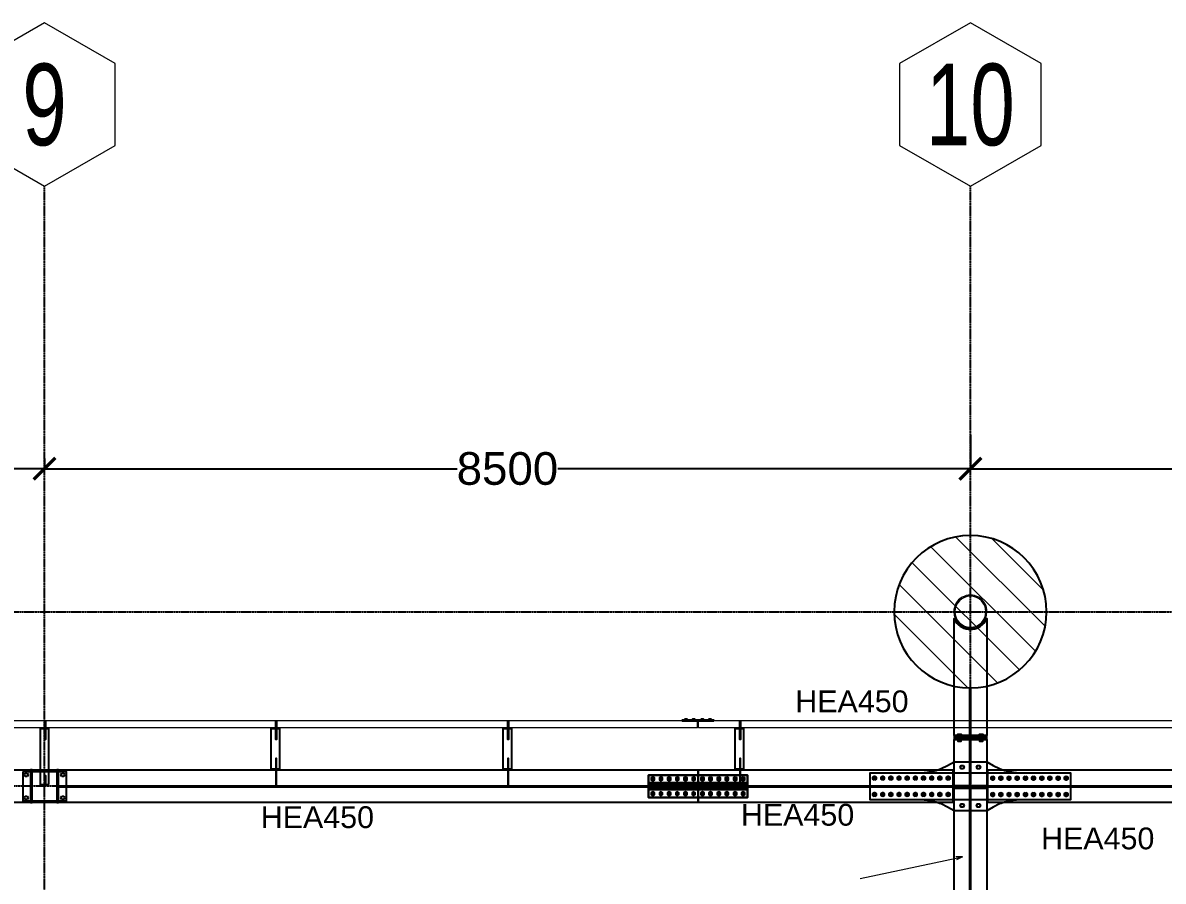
# Model space of a CAD drawing. Header units: millimetres. Extents: x -12345 to 95575, y -10691 to 31862.
# Drawn here: x 25301 to 35770, y 23026 to 30907 of the extents above; entities that cross this region are included whole.
import ezdxf
from ezdxf.enums import TextEntityAlignment as Align

# ---------------------------------------------------------------- set-up
doc = ezdxf.new("R2010")
doc.units = ezdxf.units.MM
doc.header["$LTSCALE"] = 0.9
doc.linetypes.add('DXK_LINE_DOT3', pattern=[5.9187, 2.979, -0.9799, 0.9799, -0.9799])
doc.layers.get('0').update_dxf_attribs({"color": 255})
for name, color, linetype, lineweight in [('0-1', 7, 'Continuous', 5), ('E_COLUMNAS', 1, 'Continuous', 18), ('E_COLUMNAS-1', 1, 'Continuous', 25), ('E_TEXTO', 3, 'Continuous', 9), ('HCB_EJES', 1, 'DXK_LINE_DOT3', 9)]:
    doc.layers.add(name, color=color, linetype=linetype, lineweight=lineweight)
for name, color, linetype in [('COTAS', 8, 'Continuous'), ('HCB-EJES', 1, 'Continuous'), ('HCB-ROTULOS', 2, 'Continuous'), ('HCB_ALMA', 252, 'Continuous'), ('HCB_VIGAS', 4, 'Continuous')]:
    doc.layers.add(name, color=color, linetype=linetype)
doc.styles.add('VERDANA', font='arial.ttf')
doc.dimstyles.new('1.125', dxfattribs={"dimscale": 0, "dimtxt": 300, "dimasz": 200, "dimexe": 4, "dimexo": 4, "dimgap": 15, "dimtad": 0, "dimdec": 0, "dimzin": 4, "dimdsep": 46, "dimtxsty": 'VERDANA', "dimblk": 'ARCHTICK', "dimcen": -10, "dimclrd": 256, "dimclrt": 3, "dimadec": 0, "dimazin": 0, "dimtfac": 1, "dimtdec": 0, "dimtmove": 2, "dimatfit": 0, "dimldrblk": 'OBLIQUE', "dimfxl": 0.05, "dimtolj": 1, "dimtzin": 0, "dimarcsym": 0})

# ---------------------------------------------------------------- blocks, each defined once
blk = doc.blocks.new('_ArchTick')
at = {"color": 0, "linetype": 'ByBlock', "const_width": 0.15}
blk.add_lwpolyline([(-0.5, -0.5), (0.5, 0.5)], dxfattribs=at)
blk = doc.blocks.new('*D93')
at = {"layer": 'COTAS', "lineweight": -2, "transparency": 16777216}
for p, q in [((17000, 26813), (20787, 26813)), ((25500, 26813), (21713, 26813))]:
    blk.add_line(p, q, dxfattribs=at)
at = {"layer": 'COTAS', "color": 0, "lineweight": -2, "transparency": 16777216}
blk.add_line((25500, 26906), (25500, 26809), dxfattribs=at)
at = {"layer": 'Defpoints', "color": 0, "transparency": 16777216}
for p in [(25500, 26910), (17000, 26813), (25500, 26813)]:
    blk.add_point(p, dxfattribs=at)
at = {"layer": 'COTAS', "lineweight": -2, "transparency": 16777216, "xscale": 200, "yscale": 200, "zscale": 200, "rotation": 180}
blk.add_blockref('_ArchTick', (17000, 26813), dxfattribs=at)
at = {"layer": 'COTAS', "lineweight": -2, "transparency": 16777216, "xscale": 200, "yscale": 200, "zscale": 200}
blk.add_blockref('_ArchTick', (25500, 26813), dxfattribs=at)
at = {"layer": 'COTAS', "color": 3, "transparency": 16777216, "insert": (21250, 26813), "char_height": 300, "attachment_point": 5, "style": 'VERDANA'}
blk.add_mtext('\\A1;8500', dxfattribs=at)
blk = doc.blocks.new('_Oblique')
at = {"color": 0, "linetype": 'ByBlock', "lineweight": -2}
blk.add_line((-0.5, -0.5), (0.5, 0.5), dxfattribs=at)
blk = doc.blocks.new('*D94')
at = {"layer": 'COTAS', "color": 0, "lineweight": -2, "transparency": 16777216}
blk.add_line((34000, 27034), (34000, 26809), dxfattribs=at)
at = {"layer": 'COTAS', "lineweight": -2, "transparency": 16777216}
for p, q in [((25500, 26813), (29287, 26813)), ((34000, 26813), (30213, 26813))]:
    blk.add_line(p, q, dxfattribs=at)
at = {"layer": 'Defpoints', "color": 0, "transparency": 16777216}
for p in [(34000, 27038), (25500, 26813), (34000, 26813)]:
    blk.add_point(p, dxfattribs=at)
at = {"layer": 'COTAS', "lineweight": -2, "transparency": 16777216, "xscale": 200, "yscale": 200, "zscale": 200, "rotation": 180}
blk.add_blockref('_ArchTick', (25500, 26813), dxfattribs=at)
at = {"layer": 'COTAS', "lineweight": -2, "transparency": 16777216, "xscale": 200, "yscale": 200, "zscale": 200}
blk.add_blockref('_ArchTick', (34000, 26813), dxfattribs=at)
at = {"layer": 'COTAS', "color": 3, "transparency": 16777216, "insert": (29750, 26813), "char_height": 300, "attachment_point": 5, "style": 'VERDANA'}
blk.add_mtext('\\A1;8500', dxfattribs=at)
blk = doc.blocks.new('*D95')
at = {"layer": 'COTAS', "color": 0, "lineweight": -2, "transparency": 16777216}
for p, q in [((34000, 27124), (34000, 26809)), ((42500, 27130), (42500, 26809))]:
    blk.add_line(p, q, dxfattribs=at)
at = {"layer": 'COTAS', "lineweight": -2, "transparency": 16777216}
for p, q in [((34000, 26813), (37787, 26813)), ((42500, 26813), (38713, 26813))]:
    blk.add_line(p, q, dxfattribs=at)
at = {"layer": 'Defpoints', "color": 0, "transparency": 16777216}
for p in [(34000, 27128), (42500, 27134), (42500, 26813)]:
    blk.add_point(p, dxfattribs=at)
at = {"layer": 'COTAS', "lineweight": -2, "transparency": 16777216, "xscale": 200, "yscale": 200, "zscale": 200, "rotation": 180}
blk.add_blockref('_ArchTick', (34000, 26813), dxfattribs=at)
at = {"layer": 'COTAS', "lineweight": -2, "transparency": 16777216, "xscale": 200, "yscale": 200, "zscale": 200}
blk.add_blockref('_ArchTick', (42500, 26813), dxfattribs=at)
at = {"layer": 'COTAS', "color": 3, "transparency": 16777216, "insert": (38250, 26813), "char_height": 300, "attachment_point": 5, "style": 'VERDANA'}
blk.add_mtext('\\A1;8500', dxfattribs=at)

msp = doc.modelspace()

# ---------------------------------------------------------------- hatches: boundary and pattern name
at = {"layer": 'E_COLUMNAS'}
h = msp.add_hatch(dxfattribs=at)
h.set_pattern_fill('FP_1', color=256, scale=1000, style=0, pattern_type=2)
h.set_pattern_definition([(135, (82662.1, -140662.42), (-159.09903, -159.09903), [])])
h.paths.add_polyline_path([(34000, 24800), (34091.4, 24806), (34181.2, 24823.9), (34267.9, 24853.3), (34350, 24893.8), (34426.1, 24944.7), (34495, 25005), (34555.3, 25073.9), (34606.2, 25150), (34646.7, 25232.1), (34676.1, 25318.8), (34694, 25408.6), (34700, 25500), (34694, 25591.4), (34676.1, 25681.2), (34646.7, 25767.9), (34606.2, 25850), (34555.3, 25926.1), (34495, 25995), (34426.1, 26055.3), (34350, 26106.2), (34267.9, 26146.7), (34181.2, 26176.1), (34091.4, 26194), (34000, 26200), (33908.6, 26194), (33818.8, 26176.1), (33732.1, 26146.7), (33650, 26106.2), (33573.9, 26055.3), (33505, 25995), (33444.7, 25926.1), (33393.8, 25850), (33353.3, 25767.9), (33323.9, 25681.2), (33306, 25591.4), (33300, 25500), (33306, 25408.6), (33323.9, 25318.8), (33353.3, 25232.1), (33393.8, 25150), (33444.7, 25073.9), (33505, 25005), (33573.9, 24944.7), (33650, 24893.8), (33732.1, 24853.3), (33818.8, 24823.9), (33908.6, 24806)])

# ---------------------------------------------------------------- linework, layer by layer
at = {"color": 1, "linetype": 'Continuous'}
for p, q in [((25315.2, 24001.9), (25323.8, 24016.9)), ((25323.8, 23986.9), (25315.2, 24001.9)), ((25323.8, 24016.9), (25341.2, 24016.9)), ((25341.2, 23986.9), (25323.8, 23986.9)), ((25341.2, 24016.9), (25349.8, 24001.9)), ((25349.8, 24001.9), (25341.2, 23986.9)), ((25650.2, 24001.9), (25658.8, 24016.9)), ((25658.8, 23986.9), (25650.2, 24001.9)), ((25658.8, 24016.9), (25676.2, 24016.9)), ((25676.2, 23986.9), (25658.8, 23986.9)), ((25676.2, 24016.9), (25684.8, 24001.9)), ((25684.8, 24001.9), (25676.2, 23986.9)), ((25315.2, 23791.9), (25323.8, 23806.9)), ((25323.8, 23776.9), (25315.2, 23791.9)), ((25323.8, 23806.9), (25341.2, 23806.9)), ((25341.2, 23776.9), (25323.8, 23776.9)), ((25341.2, 23806.9), (25349.8, 23791.9)), ((25349.8, 23791.9), (25341.2, 23776.9)), ((25650.2, 23791.9), (25658.8, 23806.9)), ((25658.8, 23776.9), (25650.2, 23791.9)), ((25658.8, 23806.9), (25676.2, 23806.9)), ((25676.2, 23776.9), (25658.8, 23776.9)), ((25676.2, 23806.9), (25684.8, 23791.9)), ((25684.8, 23791.9), (25676.2, 23776.9))]:
    msp.add_line(p, q, dxfattribs=at)
for centre, radius, start, end in [((31085, 23964.6), 11, 0, 180), ((31160, 23964.6), 11, 0, 180), ((31235, 23964.6), 11, 0, 180), ((31310, 23964.6), 11, 0, 180), ((31385, 23964.6), 11, 0, 180), ((31460, 23964.6), 11, 0, 180), ((31540, 23964.6), 11, 0, 180), ((31615, 23964.6), 11, 0, 180), ((31690, 23964.6), 11, 0, 180), ((31765, 23964.6), 11, 0, 180), ((31840, 23964.6), 11, 0, 180), ((31915, 23964.6), 11, 0, 180), ((33120, 23971.9), 11.5, 18, 198), ((33120, 23971.9), 11.5, 198, 18), ((33120, 23971.9), 10, 90, 270), ((33120, 23971.9), 10, 270, 90), ((33195, 23971.9), 11.5, 18, 198), ((33195, 23971.9), 11.5, 198, 18), ((33195, 23971.9), 10, 90, 270), ((33195, 23971.9), 10, 270, 90), ((33270, 23971.9), 11.5, 18, 198), ((33270, 23971.9), 11.5, 198, 18), ((33270, 23971.9), 10, 90, 270), ((33270, 23971.9), 10, 270, 90), ((33345, 23971.9), 11.5, 18, 198), ((33345, 23971.9), 11.5, 198, 18), ((33345, 23971.9), 10, 90, 270), ((33345, 23971.9), 10, 270, 90), ((33420, 23971.9), 11.5, 18, 198), ((33420, 23971.9), 11.5, 198, 18), ((33420, 23971.9), 10, 90, 270), ((33420, 23971.9), 10, 270, 90), ((33495, 23971.9), 11.5, 18, 198), ((33495, 23971.9), 11.5, 198, 18), ((33495, 23971.9), 10, 90, 270), ((33495, 23971.9), 10, 270, 90), ((33570, 23971.9), 11.5, 18, 198), ((33570, 23971.9), 11.5, 198, 18), ((33570, 23971.9), 10, 90, 270), ((33570, 23971.9), 10, 270, 90), ((33645, 23971.9), 11.5, 18, 198), ((33645, 23971.9), 11.5, 198, 18), ((33645, 23971.9), 10, 90, 270), ((33645, 23971.9), 10, 270, 90), ((33720, 23971.9), 11.5, 18, 198), ((33720, 23971.9), 11.5, 198, 18), ((33720, 23971.9), 10, 90, 270), ((33720, 23971.9), 10, 270, 90), ((33795, 23971.9), 11.5, 18, 198), ((33795, 23971.9), 11.5, 198, 18), ((33795, 23971.9), 10, 90, 270), ((33795, 23971.9), 10, 270, 90), ((34205, 23971.9), 11.5, 18, 198), ((34205, 23971.9), 11.5, 198, 18), ((34205, 23971.9), 10, 90, 270), ((34205, 23971.9), 10, 270, 90), ((34280, 23971.9), 11.5, 18, 198), ((34280, 23971.9), 11.5, 198, 18), ((34280, 23971.9), 10, 90, 270), ((34280, 23971.9), 10, 270, 90), ((34355, 23971.9), 11.5, 18, 198), ((34355, 23971.9), 11.5, 198, 18), ((34355, 23971.9), 10, 90, 270), ((34355, 23971.9), 10, 270, 90), ((34430, 23971.9), 11.5, 18, 198), ((34430, 23971.9), 11.5, 198, 18), ((34430, 23971.9), 10, 90, 270), ((34430, 23971.9), 10, 270, 90), ((34505, 23971.9), 11.5, 18, 198), ((34505, 23971.9), 11.5, 198, 18), ((34505, 23971.9), 10, 90, 270), ((34505, 23971.9), 10, 270, 90), ((34580, 23971.9), 11.5, 18, 198), ((34580, 23971.9), 11.5, 198, 18), ((34580, 23971.9), 10, 90, 270), ((34580, 23971.9), 10, 270, 90), ((34655, 23971.9), 11.5, 18, 198), ((34655, 23971.9), 11.5, 198, 18), ((34655, 23971.9), 10, 90, 270), ((34655, 23971.9), 10, 270, 90), ((34730, 23971.9), 11.5, 18, 198), ((34730, 23971.9), 11.5, 198, 18), ((34730, 23971.9), 10, 90, 270), ((34730, 23971.9), 10, 270, 90), ((34805, 23971.9), 11.5, 18, 198), ((34805, 23971.9), 11.5, 198, 18), ((34805, 23971.9), 10, 90, 270), ((34805, 23971.9), 10, 270, 90), ((34880, 23971.9), 11.5, 18, 198), ((34880, 23971.9), 11.5, 198, 18), ((34880, 23971.9), 10, 90, 270), ((34880, 23971.9), 10, 270, 90), ((31085, 23964.6), 11, 180, 0), ((31085, 23964.6), 10, 120, 300), ((31085, 23964.6), 10, 300, 120), ((31160, 23964.6), 11, 180, 0), ((31160, 23964.6), 10, 120, 300), ((31160, 23964.6), 10, 300, 120), ((31235, 23964.6), 11, 180, 0), ((31235, 23964.6), 10, 120, 300), ((31235, 23964.6), 10, 300, 120), ((31310, 23964.6), 11, 180, 0), ((31310, 23964.6), 10, 120, 300), ((31310, 23964.6), 10, 300, 120), ((31385, 23964.6), 11, 180, 0), ((31385, 23964.6), 10, 120, 300), ((31385, 23964.6), 10, 300, 120), ((31460, 23964.6), 11, 180, 0), ((31460, 23964.6), 10, 120, 300), ((31460, 23964.6), 10, 300, 120), ((31540, 23964.6), 11, 180, 0), ((31540, 23964.6), 10, 120, 300), ((31540, 23964.6), 10, 300, 120), ((31615, 23964.6), 11, 180, 0), ((31615, 23964.6), 10, 120, 300), ((31615, 23964.6), 10, 300, 120), ((31690, 23964.6), 11, 180, 0), ((31690, 23964.6), 10, 120, 300), ((31690, 23964.6), 10, 300, 120), ((31765, 23964.6), 11, 180, 0), ((31765, 23964.6), 10, 120, 300), ((31765, 23964.6), 10, 300, 120), ((31840, 23964.6), 11, 180, 0), ((31840, 23964.6), 10, 120, 300), ((31840, 23964.6), 10, 300, 120), ((31915, 23964.6), 11, 180, 0), ((31915, 23964.6), 10, 120, 300), ((31915, 23964.6), 10, 300, 120), ((31085, 23829.1), 11, 0, 180), ((31085, 23829.1), 11, 180, 0), ((31085, 23829.1), 10, 120, 300), ((31085, 23829.1), 10, 300, 120), ((31160, 23829.1), 11, 0, 180), ((31160, 23829.1), 11, 180, 0), ((31160, 23829.1), 10, 120, 300), ((31160, 23829.1), 10, 300, 120), ((31235, 23829.1), 11, 0, 180), ((31235, 23829.1), 11, 180, 0), ((31235, 23829.1), 10, 120, 300), ((31235, 23829.1), 10, 300, 120), ((31310, 23829.1), 11, 0, 180), ((31310, 23829.1), 11, 180, 0), ((31310, 23829.1), 10, 120, 300), ((31310, 23829.1), 10, 300, 120), ((31385, 23829.1), 11, 0, 180), ((31385, 23829.1), 11, 180, 0), ((31385, 23829.1), 10, 120, 300), ((31385, 23829.1), 10, 300, 120), ((31460, 23829.1), 11, 0, 180), ((31460, 23829.1), 11, 180, 0), ((31460, 23829.1), 10, 120, 300), ((31460, 23829.1), 10, 300, 120), ((31540, 23829.1), 11, 0, 180), ((31540, 23829.1), 11, 180, 0), ((31540, 23829.1), 10, 120, 300), ((31540, 23829.1), 10, 300, 120), ((31615, 23829.1), 11, 0, 180), ((31615, 23829.1), 11, 180, 0), ((31615, 23829.1), 10, 120, 300), ((31615, 23829.1), 10, 300, 120), ((31690, 23829.1), 11, 0, 180), ((31690, 23829.1), 11, 180, 0), ((31690, 23829.1), 10, 120, 300), ((31690, 23829.1), 10, 300, 120), ((31765, 23829.1), 11, 0, 180), ((31765, 23829.1), 11, 180, 0), ((31765, 23829.1), 10, 120, 300), ((31765, 23829.1), 10, 300, 120), ((31840, 23829.1), 11, 0, 180), ((31840, 23829.1), 11, 180, 0), ((31840, 23829.1), 10, 120, 300), ((31840, 23829.1), 10, 300, 120), ((31915, 23829.1), 11, 0, 180), ((31915, 23829.1), 11, 180, 0), ((31915, 23829.1), 10, 120, 300), ((31915, 23829.1), 10, 300, 120), ((33120, 23821.9), 11.5, 18, 198), ((33120, 23821.9), 11.5, 198, 18), ((33120, 23821.9), 10, 90, 270), ((33120, 23821.9), 10, 270, 90), ((33195, 23821.9), 11.5, 18, 198), ((33195, 23821.9), 11.5, 198, 18), ((33195, 23821.9), 10, 90, 270), ((33195, 23821.9), 10, 270, 90), ((33270, 23821.9), 11.5, 18, 198), ((33270, 23821.9), 11.5, 198, 18), ((33270, 23821.9), 10, 90, 270), ((33270, 23821.9), 10, 270, 90), ((33345, 23821.9), 11.5, 18, 198), ((33345, 23821.9), 11.5, 198, 18), ((33345, 23821.9), 10, 90, 270), ((33345, 23821.9), 10, 270, 90), ((33420, 23821.9), 11.5, 18, 198), ((33420, 23821.9), 11.5, 198, 18), ((33420, 23821.9), 10, 90, 270), ((33420, 23821.9), 10, 270, 90), ((33495, 23821.9), 11.5, 18, 198), ((33495, 23821.9), 11.5, 198, 18), ((33495, 23821.9), 10, 90, 270), ((33495, 23821.9), 10, 270, 90), ((33570, 23821.9), 11.5, 18, 198), ((33570, 23821.9), 11.5, 198, 18), ((33570, 23821.9), 10, 90, 270), ((33570, 23821.9), 10, 270, 90), ((33645, 23821.9), 11.5, 18, 198), ((33645, 23821.9), 11.5, 198, 18), ((33645, 23821.9), 10, 90, 270), ((33645, 23821.9), 10, 270, 90), ((33720, 23821.9), 11.5, 18, 198), ((33720, 23821.9), 11.5, 198, 18), ((33720, 23821.9), 10, 90, 270), ((33720, 23821.9), 10, 270, 90), ((33795, 23821.9), 11.5, 18, 198), ((33795, 23821.9), 11.5, 198, 18), ((33795, 23821.9), 10, 90, 270), ((33795, 23821.9), 10, 270, 90), ((34205, 23821.9), 11.5, 18, 198), ((34205, 23821.9), 11.5, 198, 18), ((34205, 23821.9), 10, 90, 270), ((34205, 23821.9), 10, 270, 90), ((34280, 23821.9), 11.5, 18, 198), ((34280, 23821.9), 11.5, 198, 18), ((34280, 23821.9), 10, 90, 270), ((34280, 23821.9), 10, 270, 90), ((34355, 23821.9), 11.5, 18, 198), ((34355, 23821.9), 11.5, 198, 18), ((34355, 23821.9), 10, 90, 270), ((34355, 23821.9), 10, 270, 90), ((34430, 23821.9), 11.5, 18, 198), ((34430, 23821.9), 11.5, 198, 18), ((34430, 23821.9), 10, 90, 270), ((34430, 23821.9), 10, 270, 90), ((34505, 23821.9), 11.5, 18, 198), ((34505, 23821.9), 11.5, 198, 18), ((34505, 23821.9), 10, 90, 270), ((34505, 23821.9), 10, 270, 90), ((34580, 23821.9), 11.5, 18, 198), ((34580, 23821.9), 11.5, 198, 18), ((34580, 23821.9), 10, 90, 270), ((34580, 23821.9), 10, 270, 90), ((34655, 23821.9), 11.5, 18, 198), ((34655, 23821.9), 11.5, 198, 18), ((34655, 23821.9), 10, 90, 270), ((34655, 23821.9), 10, 270, 90), ((34730, 23821.9), 11.5, 18, 198), ((34730, 23821.9), 11.5, 198, 18), ((34730, 23821.9), 10, 90, 270), ((34730, 23821.9), 10, 270, 90), ((34805, 23821.9), 11.5, 18, 198), ((34805, 23821.9), 11.5, 198, 18), ((34805, 23821.9), 10, 90, 270), ((34805, 23821.9), 10, 270, 90), ((34880, 23821.9), 11.5, 18, 198), ((34880, 23821.9), 11.5, 198, 18), ((34880, 23821.9), 10, 90, 270), ((34880, 23821.9), 10, 270, 90)]:
    msp.add_arc(centre, radius, start, end, dxfattribs=at)
at = {"layer": '0-1', "color": 8}
for p, q in [((31495, 24498.6), (19505, 24498.6)), ((31495, 24433.6), (19505, 24433.6)), ((31495, 24433.6), (31495, 24498.6)), ((33850, 24498.6), (31505, 24498.6)), ((31505, 24433.6), (31505, 24498.6)), ((33850, 24433.6), (31505, 24433.6)), ((34000, 24498.6), (33850, 24498.6)), ((34000, 24433.6), (33850, 24433.6)), ((34150, 24498.6), (34000, 24498.6)), ((34150, 24433.6), (34000, 24433.6)), ((36495, 24498.6), (34150, 24498.6)), ((36495, 24433.6), (34150, 24433.6))]:
    msp.add_line(p, q, dxfattribs=at)
at = {"layer": 'E_COLUMNAS', "linetype": 'Continuous'}
for points in [[(33847.7, 25499.9, 1), (34152.7, 25500.1, 1)], [(33857.7, 25500.1, 1), (34142.7, 25500, 1)]]:
    msp.add_lwpolyline(points, format="xyb", close=True, dxfattribs=at)
at = {"layer": 'E_COLUMNAS-1'}
msp.add_lwpolyline([(33300, 25500, 1), (34700, 25500, 1)], format="xyb", close=True, dxfattribs=at)
at = {"layer": 'E_TEXTO', "color": 4}
for p, q in [((32987.9, 23051.8), (33929.2, 23248.1)), ((33929.2, 23248.1), (33866.1, 23248.1)), ((33929.2, 23248.1), (33871.3, 23222.8))]:
    msp.add_line(p, q, dxfattribs=at)
at = {"layer": 'HCB-EJES', "linetype": 'DXK_LINE_DOT3'}
for p, q in [((25500, -3906.8), (25500, 29407)), ((34000, -3906.8), (34000, 29407)), ((-10844.5, 25500), (94075, 25500)), ((-6888.4, 23900.1), (90118.8, 23900.1))]:
    msp.add_line(p, q, dxfattribs=at)
at = {"layer": 'HCB_ALMA'}
for p, q in [((33994.2, 22162.4), (33994.2, 24800)), ((34005.7, 22162.4), (34005.7, 24800)), ((25625.4, 23902.6), (33840, 23902.6)), ((25625.4, 23891.1), (33840, 23891.1)), ((34160, 23902.6), (42298.9, 23902.6)), ((34160, 23891.1), (42298.9, 23891.1))]:
    msp.add_line(p, q, dxfattribs=at)
at = {"layer": 'HCB_EJES', "color": 40, "linetype": 'ByBlock', "true_color": 0xf8d731}
for points in [[(24850.5, 29782), (25500, 29407), (26149.5, 29782), (26149.5, 30532), (25500, 30907), (24850.5, 30532)], [(33350.5, 29782), (34000, 29407), (34649.5, 29782), (34649.5, 30532), (34000, 30907), (33350.5, 30532)]]:
    msp.add_lwpolyline(points, close=True, dxfattribs=at)
at = {"layer": 'HCB_VIGAS'}
for p, q in [((31384.8, 24504.6), (31384.8, 24512.5)), ((31395.2, 24504.6), (31395.2, 24512.5)), ((31454.8, 24504.6), (31454.8, 24512.5)), ((31465.2, 24504.6), (31465.2, 24512.5)), ((31534.8, 24504.6), (31534.8, 24512.5)), ((31545.2, 24504.6), (31545.2, 24512.5)), ((31604.8, 24504.6), (31604.8, 24512.5)), ((31615.2, 24504.6), (31615.2, 24512.5)), ((25502.5, 24481.1), (25508.5, 24481.1)), ((25502.5, 24433.6), (25508.5, 24433.6)), ((25502.5, 24421.1), (25508.5, 24421.1)), ((27622.5, 24481.1), (27628.5, 24481.1)), ((27622.5, 24433.6), (27628.5, 24433.6)), ((27622.5, 24421.1), (27628.5, 24421.1)), ((29752.5, 24481.1), (29758.5, 24481.1)), ((29752.5, 24433.6), (29758.5, 24433.6)), ((29752.5, 24421.1), (29758.5, 24421.1)), ((31882.5, 24481.1), (31888.5, 24481.1)), ((31882.5, 24433.6), (31888.5, 24433.6)), ((31882.5, 24421.1), (31888.5, 24421.1)), ((25502.5, 24341.1), (25508.5, 24341.1)), ((27622.5, 24341.1), (27628.5, 24341.1)), ((29752.5, 24341.1), (29758.5, 24341.1)), ((31882.5, 24341.1), (31888.5, 24341.1)), ((33900, 24363.3), (33900, 24376.5)), ((33900, 24312.1), (33900, 24325.3)), ((34100, 24363.3), (34100, 24376.5)), ((34100, 24312.1), (34100, 24325.3)), ((27622.5, 24066.9), (27628.5, 24066.9)), ((29752.5, 24066.9), (29758.5, 24066.9)), ((31882.5, 24066.9), (31888.5, 24066.9)), ((33875, 24021.9), (34125, 24021.9)), ((25371, 23922.6), (25387, 23922.6)), ((25371, 23871.1), (25387, 23871.1)), ((25613, 23922.6), (25629, 23922.6)), ((25613, 23871.1), (25629, 23871.1)), ((27622.5, 23927.6), (27628.5, 23927.6)), ((29752.5, 23927.6), (29758.5, 23927.6)), ((31882.5, 23927.6), (31888.5, 23927.6))]:
    msp.add_line(p, q, dxfattribs=at)
msp.add_lwpolyline([(34150.1, 25437.8), (34150, 25437.8), (34150, 25437.6), (34150, 25437.8), (34144.2, 25426.9), (34135.1, 25409.7), (34143.5, 25425.4), (34150.1, 25437.8), (34150, 24363.3), (33850, 24363.3), (33850, 24816.5), (33850, 25437.8), (33855.8, 25426.9), (33864.9, 25409.7, 0.5345111), (34135.1, 25409.7)], format="xyb", dxfattribs=at)
for points in [[(31645, 24498.6), (31645, 24504.6), (31355, 24504.6), (31355, 24498.6), (31495, 24498.6), (31505, 24498.6)], [(25541, 23912.6), (25541, 24046.9), (25541, 24423.6), (25459, 24423.6), (25459, 24046.9), (25459, 23912.6)], [(25502.5, 24433.6), (25502.5, 24491.1), (25508.5, 24491.1), (25508.5, 24433.6), (25508.5, 24423.6), (25508.5, 24326.1), (25502.5, 24326.1), (25502.5, 24423.6)], [(27661, 24056.9), (27661, 24423.6), (27579, 24423.6), (27579, 24056.9)], [(27622.5, 24433.6), (27622.5, 24491.1), (27628.5, 24491.1), (27628.5, 24433.6), (27628.5, 24423.6), (27628.5, 24326.1), (27622.5, 24326.1), (27622.5, 24423.6)], [(29791, 24056.9), (29791, 24423.6), (29709, 24423.6), (29709, 24056.9)], [(29752.5, 24433.6), (29752.5, 24491.1), (29758.5, 24491.1), (29758.5, 24433.6), (29758.5, 24423.6), (29758.5, 24326.1), (29752.5, 24326.1), (29752.5, 24423.6)], [(31921, 24056.9), (31921, 24423.6), (31839, 24423.6), (31839, 24056.9)], [(31882.5, 24433.6), (31882.5, 24491.1), (31888.5, 24491.1), (31888.5, 24433.6), (31888.5, 24423.6), (31888.5, 24326.1), (31882.5, 24326.1), (31882.5, 24423.6)], [(34000, 24433.6), (34000, 24498.6)], [(34150, 24363.3), (33850, 24363.3), (33850, 24344.3), (34150, 24344.3)], [(34150, 24325.3), (34150, 24344.3), (33850, 24344.3), (33850, 24325.3), (34150, 24325.3), (34150, 24121.9), (34150, 23671.9), (34150, 22515.1), (34150, 22162.4), (33850, 22162.4), (33850, 22463.4), (33850, 23671.9), (33850, 24121.9), (33850, 24325.3)], [(33907.7, 24071.9), (33916.3, 24086.9), (33933.7, 24086.9), (33942.3, 24071.9), (33933.7, 24056.9), (33916.3, 24056.9)], [(34057.7, 24071.9), (34066.3, 24086.9), (34083.7, 24086.9), (34092.3, 24071.9), (34083.7, 24056.9), (34066.3, 24056.9)], [(17172.8, 24046.9), (19500, 24046.9), (19500, 23999.6), (19500, 23794.1), (19500, 23999.6), (19500, 24046.9), (31500, 24046.9), (31500, 23999.6), (31500, 23794.1), (31500, 23746.9), (19500, 23746.9), (19500, 23794.1), (19500, 23746.9), (17172.8, 23746.9), (17172.8, 23771.9), (17172.8, 24021.9)], [(25302.5, 24031.9), (25697.5, 24031.9), (25697.5, 23761.9), (25302.5, 23761.9)], [(25387, 24046.9), (25371, 24046.9), (25371, 23902.6), (25387, 23902.6)], [(25502.5, 23992.6), (25502.5, 23902.6), (25512.5, 23902.6), (25512.5, 23992.6)], [(25629, 24046.9), (25613, 24046.9), (25613, 23902.6), (25629, 23902.6)], [(27628.5, 24046.9), (27622.5, 24046.9), (27622.5, 23902.6), (27628.5, 23902.6)], [(29758.5, 24046.9), (29752.5, 24046.9), (29752.5, 23902.6), (29758.5, 23902.6)], [(31045, 23929.6), (31045, 23999.6)], [(31085, 23947.3), (31100, 23956), (31100, 23973.3), (31085, 23982), (31070, 23973.3), (31070, 23956)], [(31160, 23947.3), (31175, 23956), (31175, 23973.3), (31160, 23982), (31145, 23973.3), (31145, 23956)], [(31235, 23947.3), (31250, 23956), (31250, 23973.3), (31235, 23982), (31220, 23973.3), (31220, 23956)], [(31310, 23947.3), (31325, 23956), (31325, 23973.3), (31310, 23982), (31295, 23973.3), (31295, 23956)], [(31385, 23947.3), (31400, 23956), (31400, 23973.3), (31385, 23982), (31370, 23973.3), (31370, 23956)], [(31460, 23947.3), (31475, 23956), (31475, 23973.3), (31460, 23982), (31445, 23973.3), (31445, 23956)], [(31500, 24046.9), (33695.1, 24046.9), (33840, 24046.9), (33840, 23746.9), (33695.1, 23746.9), (31500, 23746.9), (31500, 23794.1), (31500, 23999.6)], [(31540, 23982), (31525, 23973.3), (31525, 23956), (31540, 23947.3), (31555, 23956), (31555, 23973.3)], [(31615, 23982), (31600, 23973.3), (31600, 23956), (31615, 23947.3), (31630, 23956), (31630, 23973.3)], [(31690, 23982), (31675, 23973.3), (31675, 23956), (31690, 23947.3), (31705, 23956), (31705, 23973.3)], [(31765, 23982), (31750, 23973.3), (31750, 23956), (31765, 23947.3), (31780, 23956), (31780, 23973.3)], [(31840, 23982), (31825, 23973.3), (31825, 23956), (31840, 23947.3), (31855, 23956), (31855, 23973.3)], [(31888.5, 24046.9), (31882.5, 24046.9), (31882.5, 23902.6), (31888.5, 23902.6)], [(31915, 23982), (31900, 23973.3), (31900, 23956), (31915, 23947.3), (31930, 23956), (31930, 23973.3)], [(33120, 23954.6), (33105, 23963.2), (33105, 23980.5), (33120, 23989.2), (33135, 23980.5), (33135, 23963.2)], [(33195, 23954.6), (33180, 23963.2), (33180, 23980.5), (33195, 23989.2), (33210, 23980.5), (33210, 23963.2)], [(33270, 23954.6), (33255, 23963.2), (33255, 23980.5), (33270, 23989.2), (33285, 23980.5), (33285, 23963.2)], [(33345, 23954.6), (33330, 23963.2), (33330, 23980.5), (33345, 23989.2), (33360, 23980.5), (33360, 23963.2)], [(33420, 23954.6), (33405, 23963.2), (33405, 23980.5), (33420, 23989.2), (33435, 23980.5), (33435, 23963.2)], [(33495, 23954.6), (33480, 23963.2), (33480, 23980.5), (33495, 23989.2), (33510, 23980.5), (33510, 23963.2)], [(33570, 23954.6), (33555, 23963.2), (33555, 23980.5), (33570, 23989.2), (33585, 23980.5), (33585, 23963.2)], [(33645, 23954.6), (33630, 23963.2), (33630, 23980.5), (33645, 23989.2), (33660, 23980.5), (33660, 23963.2)], [(33720, 23954.6), (33705, 23963.2), (33705, 23980.5), (33720, 23989.2), (33735, 23980.5), (33735, 23963.2)], [(33795, 23954.6), (33780, 23963.2), (33780, 23980.5), (33795, 23989.2), (33810, 23980.5), (33810, 23963.2)], [(34205, 23989.2), (34220, 23980.5), (34220, 23963.2), (34205, 23954.6), (34190, 23963.2), (34190, 23980.5)], [(34280, 23989.2), (34295, 23980.5), (34295, 23963.2), (34280, 23954.6), (34265, 23963.2), (34265, 23980.5)], [(34355, 23989.2), (34370, 23980.5), (34370, 23963.2), (34355, 23954.6), (34340, 23963.2), (34340, 23980.5)], [(34430, 23989.2), (34445, 23980.5), (34445, 23963.2), (34430, 23954.6), (34415, 23963.2), (34415, 23980.5)], [(34505, 23989.2), (34520, 23980.5), (34520, 23963.2), (34505, 23954.6), (34490, 23963.2), (34490, 23980.5)], [(34580, 23989.2), (34595, 23980.5), (34595, 23963.2), (34580, 23954.6), (34565, 23963.2), (34565, 23980.5)], [(34655, 23989.2), (34670, 23980.5), (34670, 23963.2), (34655, 23954.6), (34640, 23963.2), (34640, 23980.5)], [(34730, 23989.2), (34745, 23980.5), (34745, 23963.2), (34730, 23954.6), (34715, 23963.2), (34715, 23980.5)], [(34805, 23989.2), (34820, 23980.5), (34820, 23963.2), (34805, 23954.6), (34790, 23963.2), (34790, 23980.5)], [(34880, 23989.2), (34895, 23980.5), (34895, 23963.2), (34880, 23954.6), (34865, 23963.2), (34865, 23980.5)], [(25371, 23746.9), (25387, 23746.9), (25387, 23891.1), (25371, 23891.1)], [(25613, 23746.9), (25629, 23746.9), (25629, 23891.1), (25613, 23891.1)], [(33850, 23881.1), (33994.2, 23881.1), (33994.2, 23891.1), (33850, 23891.1)], [(34150, 23891.1), (34005.7, 23891.1), (34005.7, 23881.1), (34150, 23881.1)], [(31085, 23811.8), (31100, 23820.5), (31100, 23837.8), (31085, 23846.5), (31070, 23837.8), (31070, 23820.5)], [(31160, 23811.8), (31175, 23820.5), (31175, 23837.8), (31160, 23846.5), (31145, 23837.8), (31145, 23820.5)], [(31235, 23811.8), (31250, 23820.5), (31250, 23837.8), (31235, 23846.5), (31220, 23837.8), (31220, 23820.5)], [(31310, 23811.8), (31325, 23820.5), (31325, 23837.8), (31310, 23846.5), (31295, 23837.8), (31295, 23820.5)], [(31385, 23811.8), (31400, 23820.5), (31400, 23837.8), (31385, 23846.5), (31370, 23837.8), (31370, 23820.5)], [(31460, 23811.8), (31475, 23820.5), (31475, 23837.8), (31460, 23846.5), (31445, 23837.8), (31445, 23820.5)], [(31540, 23846.5), (31525, 23837.8), (31525, 23820.5), (31540, 23811.8), (31555, 23820.5), (31555, 23837.8)], [(31615, 23846.5), (31600, 23837.8), (31600, 23820.5), (31615, 23811.8), (31630, 23820.5), (31630, 23837.8)], [(31690, 23846.5), (31675, 23837.8), (31675, 23820.5), (31690, 23811.8), (31705, 23820.5), (31705, 23837.8)], [(31765, 23846.5), (31750, 23837.8), (31750, 23820.5), (31765, 23811.8), (31780, 23820.5), (31780, 23837.8)], [(31840, 23846.5), (31825, 23837.8), (31825, 23820.5), (31840, 23811.8), (31855, 23820.5), (31855, 23837.8)], [(31915, 23846.5), (31900, 23837.8), (31900, 23820.5), (31915, 23811.8), (31930, 23820.5), (31930, 23837.8)], [(33120, 23804.6), (33105, 23813.2), (33105, 23830.5), (33120, 23839.2), (33135, 23830.5), (33135, 23813.2)], [(33195, 23804.6), (33180, 23813.2), (33180, 23830.5), (33195, 23839.2), (33210, 23830.5), (33210, 23813.2)], [(33270, 23804.6), (33255, 23813.2), (33255, 23830.5), (33270, 23839.2), (33285, 23830.5), (33285, 23813.2)], [(33345, 23804.6), (33330, 23813.2), (33330, 23830.5), (33345, 23839.2), (33360, 23830.5), (33360, 23813.2)], [(33420, 23804.6), (33405, 23813.2), (33405, 23830.5), (33420, 23839.2), (33435, 23830.5), (33435, 23813.2)], [(33495, 23804.6), (33480, 23813.2), (33480, 23830.5), (33495, 23839.2), (33510, 23830.5), (33510, 23813.2)], [(33570, 23804.6), (33555, 23813.2), (33555, 23830.5), (33570, 23839.2), (33585, 23830.5), (33585, 23813.2)], [(33645, 23804.6), (33630, 23813.2), (33630, 23830.5), (33645, 23839.2), (33660, 23830.5), (33660, 23813.2)], [(33720, 23804.6), (33705, 23813.2), (33705, 23830.5), (33720, 23839.2), (33735, 23830.5), (33735, 23813.2)], [(33795, 23804.6), (33780, 23813.2), (33780, 23830.5), (33795, 23839.2), (33810, 23830.5), (33810, 23813.2)], [(34205, 23839.2), (34220, 23830.5), (34220, 23813.2), (34205, 23804.6), (34190, 23813.2), (34190, 23830.5)], [(34280, 23839.2), (34295, 23830.5), (34295, 23813.2), (34280, 23804.6), (34265, 23813.2), (34265, 23830.5)], [(34355, 23839.2), (34370, 23830.5), (34370, 23813.2), (34355, 23804.6), (34340, 23813.2), (34340, 23830.5)], [(34430, 23839.2), (34445, 23830.5), (34445, 23813.2), (34430, 23804.6), (34415, 23813.2), (34415, 23830.5)], [(34505, 23839.2), (34520, 23830.5), (34520, 23813.2), (34505, 23804.6), (34490, 23813.2), (34490, 23830.5)], [(34580, 23839.2), (34595, 23830.5), (34595, 23813.2), (34580, 23804.6), (34565, 23813.2), (34565, 23830.5)], [(34655, 23839.2), (34670, 23830.5), (34670, 23813.2), (34655, 23804.6), (34640, 23813.2), (34640, 23830.5)], [(34730, 23839.2), (34745, 23830.5), (34745, 23813.2), (34730, 23804.6), (34715, 23813.2), (34715, 23830.5)], [(34805, 23839.2), (34820, 23830.5), (34820, 23813.2), (34805, 23804.6), (34790, 23813.2), (34790, 23830.5)], [(34880, 23839.2), (34895, 23830.5), (34895, 23813.2), (34880, 23804.6), (34865, 23813.2), (34865, 23830.5)], [(33942.3, 23721.9), (33933.7, 23706.9), (33916.3, 23706.9), (33907.7, 23721.9), (33916.3, 23736.9), (33933.7, 23736.9)], [(34092.3, 23721.9), (34083.7, 23706.9), (34066.3, 23706.9), (34057.7, 23721.9), (34066.3, 23736.9), (34083.7, 23736.9)]]:
    msp.add_lwpolyline(points, close=True, dxfattribs=at)
for points in [[(31400.4, 24504.6), (31400.4, 24512.5), (31379.6, 24512.5), (31379.6, 24504.6)], [(31470.4, 24504.6), (31470.4, 24512.5), (31449.6, 24512.5), (31449.6, 24504.6)], [(31550.4, 24504.6), (31550.4, 24512.5), (31529.6, 24512.5), (31529.6, 24504.6)], [(31620.4, 24504.6), (31620.4, 24512.5), (31599.6, 24512.5), (31599.6, 24504.6)], [(33885, 24363.3), (33885, 24376.5), (33915, 24376.5), (33915, 24363.3)], [(33885, 24325.3), (33885, 24312.1), (33915, 24312.1), (33915, 24325.3)], [(34085, 24363.3), (34085, 24376.5), (34115, 24376.5), (34115, 24363.3)], [(34085, 24325.3), (34085, 24312.1), (34115, 24312.1), (34115, 24325.3)], [(27628.5, 24046.9), (27628.5, 24056.9), (27628.5, 24151.9), (27622.5, 24151.9), (27622.5, 24056.9), (27622.5, 24046.9)], [(29758.5, 24046.9), (29758.5, 24056.9), (29758.5, 24151.9), (29752.5, 24151.9), (29752.5, 24056.9), (29752.5, 24046.9)], [(31888.5, 24046.9), (31888.5, 24056.9), (31888.5, 24151.9), (31882.5, 24151.9), (31882.5, 24056.9), (31882.5, 24046.9)], [(36500, 23746.9), (34304.9, 23746.9), (34160, 23746.9), (34160, 24046.9), (34304.9, 24046.9), (36500, 24046.9)], [(33840, 23891.1), (33984.2, 23891.1), (33984.2, 23902.6), (33840, 23902.6)], [(34160, 23902.6), (34015.7, 23902.6), (34015.7, 23891.1), (34160, 23891.1)]]:
    msp.add_lwpolyline(points, dxfattribs=at)
at = {"layer": 'HCB_VIGAS', "color": 8}
for points in [[(33732, 24059.3), (33790.3, 24087.8), (33850, 24121.9), (34150, 24121.9), (34209.7, 24087.8), (34268, 24059.3)], [(33606.9, 23767.7), (33542.2, 23771.9), (33080, 23771.9), (33080, 24021.9), (33542.2, 24021.9), (33606.9, 24026.1)], [(34393.1, 24026.1), (34457.8, 24021.9), (34920, 24021.9), (34920, 23771.9), (34457.8, 23771.9), (34393.1, 23767.7)], [(34268, 23734.5), (34209.7, 23706), (34150, 23671.9), (33850, 23671.9), (33790.3, 23706), (33732, 23734.5)]]:
    msp.add_lwpolyline(points, dxfattribs=at)
for points in [[(31955, 23929.6), (31045, 23929.6), (31955, 23929.6), (31955, 23999.6), (31045, 23999.6), (31045, 23794.1), (31955, 23794.1), (31955, 23999.6), (31955, 23794.1), (31955, 23864.1), (31045, 23864.1), (31045, 23794.1), (31045, 23999.6), (31955, 23999.6), (31045, 23999.6), (31955, 23999.6)], [(33080, 24021.9), (34920, 24021.9), (34920, 23771.9), (33080, 23771.9)], [(31955, 23908.6), (31045, 23908.6), (31045, 23902.6), (31955, 23902.6)], [(31955, 23891.1), (31045, 23891.1), (31045, 23885.1), (31955, 23885.1)], [(31045, 23794.1), (31955, 23794.1), (31955, 23864.1), (31045, 23864.1)], [(31045, 23794.1), (31955, 23794.1)]]:
    msp.add_lwpolyline(points, close=True, dxfattribs=at)
for centre, start, end in [((33542.2, 24521.9), 277.43622, 292.30867), ((34457.8, 24521.9), 247.69135, 262.56378), ((33542.2, 23271.9), 67.69133, 82.56378), ((34457.8, 23271.9), 97.43622, 112.30865)]:
    msp.add_arc(centre, 500, start, end, dxfattribs=at)

# ---------------------------------------------------------------- texts
at = {"layer": 'E_TEXTO', "style": 'VERDANA'}
for p in [(32912.5, 24577), (28005, 23513.6), (32413.6, 23535.5), (35169.2, 23318.5)]:
    msp.add_text('HEA450', height=200, dxfattribs=at).set_placement(p, align=Align.CENTER)
at = {"layer": 'HCB-ROTULOS', "color": 4, "style": 'VERDANA', "width": 0.7}
for s, p in [('9', (25500, 30157)), ('10', (34000, 30157))]:
    msp.add_text(s, height=750, dxfattribs=at).set_placement(p, align=Align.MIDDLE_CENTER)

# ---------------------------------------------------------------- dimensions: what is measured, and where the dimension line sits
at = {"layer": 'COTAS'}
for base, p1, p2, picture, middle in [((42500, 26813.3), (34000, 27128.1), (42500, 27134.1), '*D95', (38250, 26813.3)), ((34000, 26813.3), (25500, 26813.3), (34000, 27037.9), '*D94', (29750, 26813.3)), ((25500, 26813.3), (17000, 26813.3), (25500, 26909.9), '*D93', (21250, 26813.3))]:
    dim = msp.add_linear_dim(base=base, p1=p1, p2=p2, dimstyle='1.125', override={"dimscale": 1}, dxfattribs=at)
    dim.commit()
    dim.dimension.update_dxf_attribs({"geometry": picture, "text_midpoint": middle})

doc.saveas('drawing.dxf')
